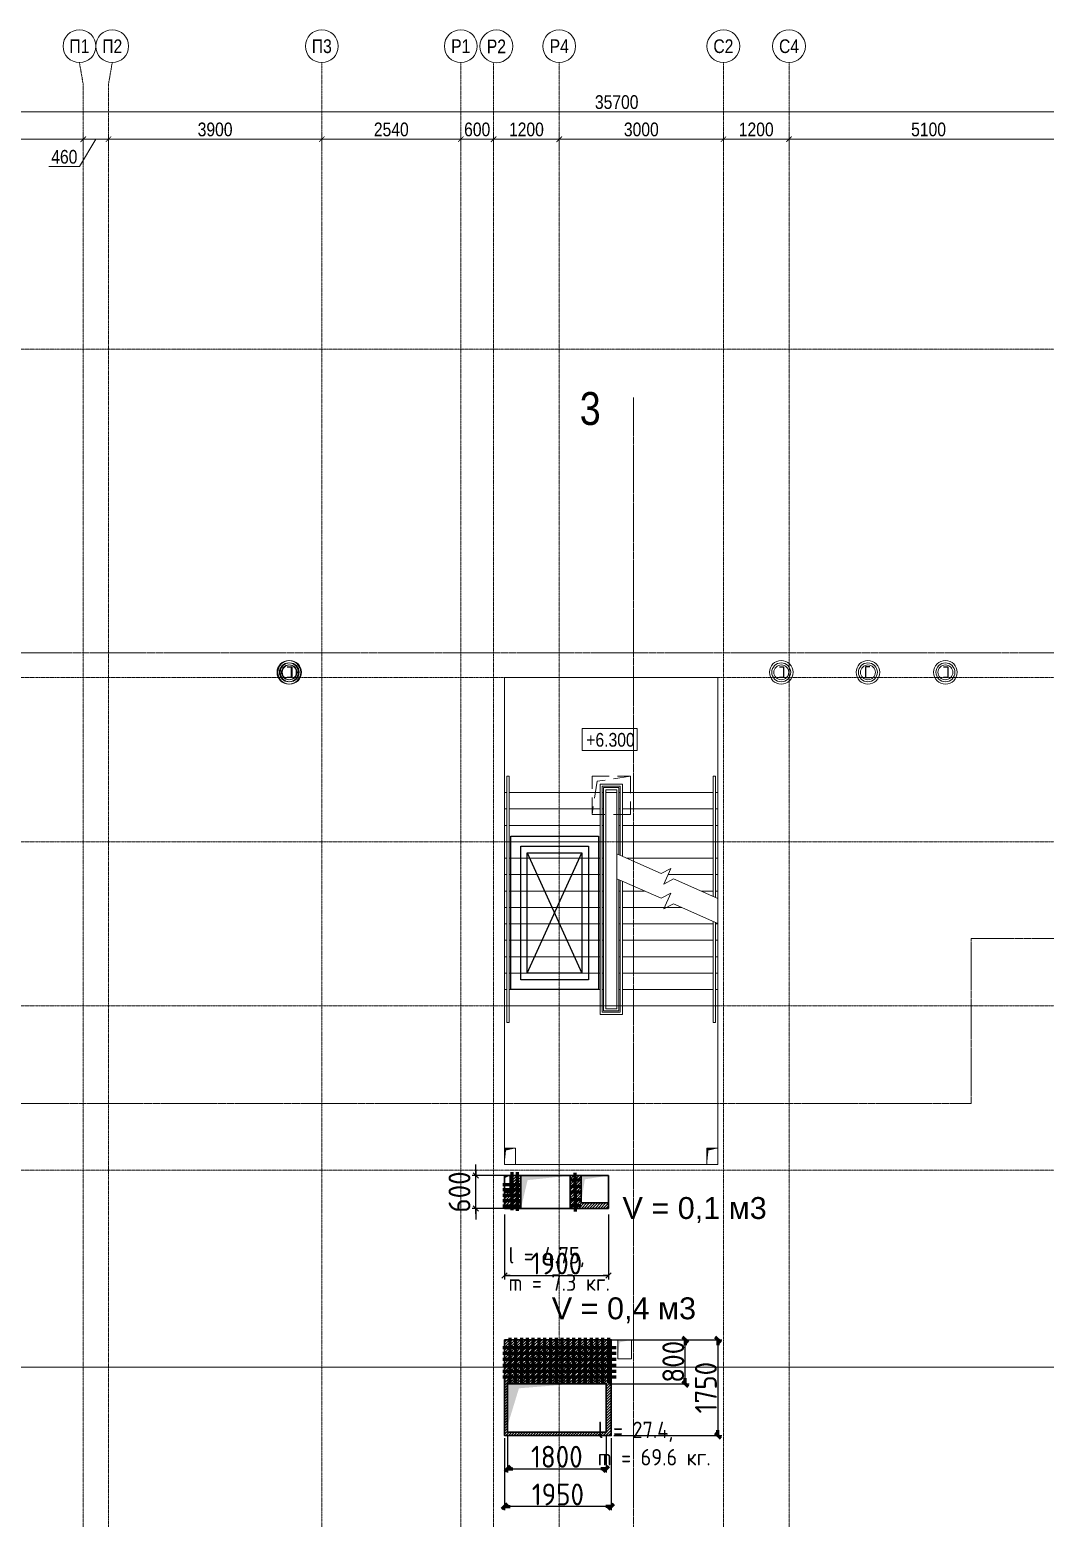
# Model space of a CAD drawing. Header units: millimetres. Extents: x -65509 to 912790, y 446 to 713294.
# Drawn here: x 153945 to 172505, y 671100 to 698299 of the extents above; entities that cross this region are included whole.
import ezdxf
from ezdxf.enums import TextEntityAlignment as Align

# ---------------------------------------------------------------- set-up
doc = ezdxf.new("R2010")
doc.units = ezdxf.units.MM
for name, pattern in [('CENTER2', [28.575, 19.05, -3.175, 3.175, -3.175]), ('DASHED', [19.05, 12.7, -6.35]), ('HIDDEN', [9.525, 6.35, -3.175])]:
    doc.linetypes.add(name, pattern=pattern)
doc.layers.get('Defpoints').update_dxf_attribs({"color": 250})
for name, color, linetype, lineweight in [('1-основные', 7, 'Continuous', 0), ('10.5) Арматура', 6, 'Continuous', 60), ('10.6) Диафрагмы', 90, 'Continuous', 30), ('АР_Отверстия', 250, 'Continuous', 9), ('АР_Отметка', 250, 'Continuous', 13), ('АР_Разрезы марка', 7, 'Continuous', 13), ('АР_Ф_ЛК', 250, 'Continuous', 5), ('ВК_Шахты', 250, 'Continuous', 9), ('КМ_Фахверки', 250, 'Continuous', 25), ('ОВ_Классы', 250, 'Continuous', 0), ('ОВ_Кондиционирование', 250, 'Continuous', 25), ('ОВ_Шахты', 250, 'Continuous', 5), ('РД_Оси_100', 250, 'Continuous', 0), ('РД_Оси_размер', 250, 'Continuous', 0)]:
    doc.layers.add(name, color=color, linetype=linetype, lineweight=lineweight)
doc.layers.add('АР_Делит', color=250, linetype='Continuous', lineweight=0, plot=False)
doc.layers.add('РД_Кровля', color=250, linetype='Continuous', lineweight=25, plot=False)
doc.styles.add('Arial_Narrow_08', font='ARIALN.TTF', dxfattribs={"width": 0.8})
doc.styles.get("Standard").update_dxf_attribs({"font": 'arial.ttf'})
doc.styles.add('style1', font='ARIALN.TTF')
doc.styles.add('ккк', font='isocpeur.ttf', dxfattribs={"width": 0.85, "oblique": 15})
doc.styles.add('СПДС', font='isocpeur.ttf', dxfattribs={"width": 0.9})
doc.dimstyles.new('Dim100_ареал', dxfattribs={"dimscale": 100, "dimtxt": 2.5, "dimasz": 1, "dimexe": 1, "dimexo": 1, "dimgap": 0.5, "dimtad": 1, "dimzin": 12, "dimdsep": 46, "dimtxsty": 'style1', "dimblk": 'ARCHTICK', "dimcen": 1, "dimdle": 1, "dimclrd": 256, "dimclre": 256, "dimaunit": 1, "dimadec": 0, "dimazin": 3, "dimtfac": 1, "dimtmove": 1, "dimatfit": 3, "dimldrblk": 'OPEN30', "dimfxl": 4, "dimfxlon": 1, "dimtolj": 1, "dimtzin": 0, "dimlwd": 9, "dimlwe": 9, "dimarcsym": 0})
doc.dimstyles.new('Размера А3', dxfattribs={"dimtxt": 400, "dimasz": 100, "dimexe": 70, "dimexo": 50, "dimgap": 20, "dimtad": 1, "dimdec": 0, "dimrnd": 10, "dimzin": 0, "dimdsep": 46, "dimtxsty": 'СПДС', "dimblk": 'ARROWHEAD_6', "dimcen": 1, "dimazin": 0, "dimtfac": 1, "dimtdec": 0, "dimtmove": 2, "dimatfit": 0, "dimfxl": 1, "dimtolj": 1, "dimtzin": 0, "dimarcsym": 0})

# ---------------------------------------------------------------- blocks, each defined once
blk = doc.blocks.new('A-iden')
at = {"linetype": 'Continuous', "lineweight": 5}
blk.add_circle((0, -4), 3, dxfattribs=at)
at = {"color": 0, "linetype": 'Continuous', "lineweight": 20, "style": 'ккк', "width": 0.85}
blk.add_attdef('ID', text='', height=8, dxfattribs=at).set_placement((0.31, -3.85), align=Align.MIDDLE_CENTER)
blk = doc.blocks.new('_ArchTick')
at = {"color": 0, "linetype": 'ByBlock', "const_width": 0.15}
blk.add_lwpolyline([(-0.5, -0.5), (0.5, 0.5)], dxfattribs=at)
blk = doc.blocks.new('*D335')
at = {"layer": 'Defpoints', "color": 0, "transparency": 16777216}
for p in [(73200, 139039), (37500, 137039), (73200, 137039)]:
    blk.add_point(p, dxfattribs=at)
at = {"layer": 'РД_Оси_размер', "color": 0, "lineweight": 5, "transparency": 16777216}
for p, q in [((37400, 139039), (73300, 139039)), ((37500, 138839), (37500, 139139)), ((73200, 138839), (73200, 139139))]:
    blk.add_line(p, q, dxfattribs=at)
at = {"layer": 'РД_Оси_размер', "color": 0, "lineweight": 5, "transparency": 16777216, "xscale": 100, "yscale": 100, "zscale": 100, "rotation": 180}
blk.add_blockref('_ArchTick', (37500, 139039), dxfattribs=at)
at = {"layer": 'РД_Оси_размер', "color": 0, "lineweight": 5, "transparency": 16777216, "xscale": 100, "yscale": 100, "zscale": 100}
blk.add_blockref('_ArchTick', (73200, 139039), dxfattribs=at)
at = {"layer": 'РД_Оси_размер', "color": 0, "transparency": 16777216, "insert": (55350, 139216), "char_height": 250, "attachment_point": 5, "style": 'style1'}
blk.add_mtext('\\A1;35700', dxfattribs=at)
blk = doc.blocks.new('_Open30')
at = {"color": 0, "linetype": 'ByBlock', "lineweight": -2}
for p, q in [((-1, 0.27), (0, 0)), ((0, 0), (-1, -0.27)), ((0, 0), (-1, 0))]:
    blk.add_line(p, q, dxfattribs=at)
blk = doc.blocks.new('*D405')
at = {"layer": 'Defpoints', "color": 0, "transparency": 16777216}
for p in [(45600, 138539), (39600, 137039), (45600, 137039)]:
    blk.add_point(p, dxfattribs=at)
at = {"layer": 'РД_Оси_размер', "color": 0, "lineweight": 5, "transparency": 16777216}
for p, q in [((39500, 138539), (45700, 138539)), ((39600, 138339), (39600, 138639)), ((45600, 138339), (45600, 138639))]:
    blk.add_line(p, q, dxfattribs=at)
at = {"layer": 'РД_Оси_размер', "color": 0, "lineweight": 5, "transparency": 16777216, "xscale": 100, "yscale": 100, "zscale": 100, "rotation": 180}
blk.add_blockref('_ArchTick', (39600, 138539), dxfattribs=at)
at = {"layer": 'РД_Оси_размер', "color": 0, "lineweight": 5, "transparency": 16777216, "xscale": 100, "yscale": 100, "zscale": 100}
blk.add_blockref('_ArchTick', (45600, 138539), dxfattribs=at)
at = {"layer": 'РД_Оси_размер', "color": 0, "transparency": 16777216, "insert": (42600, 138716), "char_height": 250, "attachment_point": 5, "style": 'style1'}
blk.add_mtext('\\A1;6000', dxfattribs=at)
blk = doc.blocks.new('*D406')
at = {"layer": 'Defpoints', "color": 0, "transparency": 16777216}
for p in [(46060, 138539), (45600, 137039), (46060, 137039)]:
    blk.add_point(p, dxfattribs=at)
at = {"layer": 'РД_Оси_размер', "color": 0, "lineweight": 5, "transparency": 16777216}
for p, q in [((45500, 138539), (46160, 138539)), ((45830, 138539), (45534, 138039)), ((45600, 138339), (45600, 138639)), ((46060, 138339), (46060, 138639)), ((45534, 138039), (44974, 138039))]:
    blk.add_line(p, q, dxfattribs=at)
at = {"layer": 'РД_Оси_размер', "color": 0, "lineweight": 5, "transparency": 16777216, "xscale": 100, "yscale": 100, "zscale": 100, "rotation": 180}
blk.add_blockref('_ArchTick', (45600, 138539), dxfattribs=at)
at = {"layer": 'РД_Оси_размер', "color": 0, "lineweight": 5, "transparency": 16777216, "xscale": 100, "yscale": 100, "zscale": 100}
blk.add_blockref('_ArchTick', (46060, 138539), dxfattribs=at)
at = {"layer": 'РД_Оси_размер', "color": 0, "transparency": 16777216, "insert": (45254, 138216), "char_height": 250, "attachment_point": 5, "style": 'style1'}
blk.add_mtext('\\A1;460', dxfattribs=at)
blk = doc.blocks.new('*D407')
at = {"layer": 'Defpoints', "color": 0, "transparency": 16777216}
for p in [(49960, 138539), (46060, 137039), (49960, 137039)]:
    blk.add_point(p, dxfattribs=at)
at = {"layer": 'РД_Оси_размер', "color": 0, "lineweight": 5, "transparency": 16777216}
for p, q in [((45960, 138539), (50060, 138539)), ((46060, 138339), (46060, 138639)), ((49960, 138339), (49960, 138639))]:
    blk.add_line(p, q, dxfattribs=at)
at = {"layer": 'РД_Оси_размер', "color": 0, "lineweight": 5, "transparency": 16777216, "xscale": 100, "yscale": 100, "zscale": 100, "rotation": 180}
blk.add_blockref('_ArchTick', (46060, 138539), dxfattribs=at)
at = {"layer": 'РД_Оси_размер', "color": 0, "lineweight": 5, "transparency": 16777216, "xscale": 100, "yscale": 100, "zscale": 100}
blk.add_blockref('_ArchTick', (49960, 138539), dxfattribs=at)
at = {"layer": 'РД_Оси_размер', "color": 0, "transparency": 16777216, "insert": (48010, 138716), "char_height": 250, "attachment_point": 5, "style": 'style1'}
blk.add_mtext('\\A1;3900', dxfattribs=at)
blk = doc.blocks.new('*D408')
at = {"layer": 'Defpoints', "color": 0, "transparency": 16777216}
for p in [(52500, 138539), (49960, 137039), (52500, 137039)]:
    blk.add_point(p, dxfattribs=at)
at = {"layer": 'РД_Оси_размер', "color": 0, "lineweight": 5, "transparency": 16777216}
for p, q in [((49860, 138539), (52600, 138539)), ((49960, 138339), (49960, 138639)), ((52500, 138339), (52500, 138639))]:
    blk.add_line(p, q, dxfattribs=at)
at = {"layer": 'РД_Оси_размер', "color": 0, "lineweight": 5, "transparency": 16777216, "xscale": 100, "yscale": 100, "zscale": 100, "rotation": 180}
blk.add_blockref('_ArchTick', (49960, 138539), dxfattribs=at)
at = {"layer": 'РД_Оси_размер', "color": 0, "lineweight": 5, "transparency": 16777216, "xscale": 100, "yscale": 100, "zscale": 100}
blk.add_blockref('_ArchTick', (52500, 138539), dxfattribs=at)
at = {"layer": 'РД_Оси_размер', "color": 0, "transparency": 16777216, "insert": (51230, 138716), "char_height": 250, "attachment_point": 5, "style": 'style1'}
blk.add_mtext('\\A1;2540', dxfattribs=at)
blk = doc.blocks.new('*D409')
at = {"layer": 'Defpoints', "color": 0, "transparency": 16777216}
for p in [(53100, 138539), (52500, 137039), (53100, 137039)]:
    blk.add_point(p, dxfattribs=at)
at = {"layer": 'РД_Оси_размер', "color": 0, "lineweight": 5, "transparency": 16777216}
for p, q in [((52400, 138539), (53200, 138539)), ((52500, 138339), (52500, 138639)), ((53100, 138339), (53100, 138639))]:
    blk.add_line(p, q, dxfattribs=at)
at = {"layer": 'РД_Оси_размер', "color": 0, "lineweight": 5, "transparency": 16777216, "xscale": 100, "yscale": 100, "zscale": 100, "rotation": 180}
blk.add_blockref('_ArchTick', (52500, 138539), dxfattribs=at)
at = {"layer": 'РД_Оси_размер', "color": 0, "lineweight": 5, "transparency": 16777216, "xscale": 100, "yscale": 100, "zscale": 100}
blk.add_blockref('_ArchTick', (53100, 138539), dxfattribs=at)
at = {"layer": 'РД_Оси_размер', "color": 0, "transparency": 16777216, "insert": (52800, 138716), "char_height": 250, "attachment_point": 5, "style": 'style1'}
blk.add_mtext('\\A1;600', dxfattribs=at)
blk = doc.blocks.new('*D410')
at = {"layer": 'Defpoints', "color": 0, "transparency": 16777216}
for p in [(54300, 138539), (53100, 137039), (54300, 137039)]:
    blk.add_point(p, dxfattribs=at)
at = {"layer": 'РД_Оси_размер', "color": 0, "lineweight": 5, "transparency": 16777216}
for p, q in [((53000, 138539), (54400, 138539)), ((53100, 138339), (53100, 138639)), ((54300, 138339), (54300, 138639))]:
    blk.add_line(p, q, dxfattribs=at)
at = {"layer": 'РД_Оси_размер', "color": 0, "lineweight": 5, "transparency": 16777216, "xscale": 100, "yscale": 100, "zscale": 100, "rotation": 180}
blk.add_blockref('_ArchTick', (53100, 138539), dxfattribs=at)
at = {"layer": 'РД_Оси_размер', "color": 0, "lineweight": 5, "transparency": 16777216, "xscale": 100, "yscale": 100, "zscale": 100}
blk.add_blockref('_ArchTick', (54300, 138539), dxfattribs=at)
at = {"layer": 'РД_Оси_размер', "color": 0, "transparency": 16777216, "insert": (53700, 138716), "char_height": 250, "attachment_point": 5, "style": 'style1'}
blk.add_mtext('\\A1;1200', dxfattribs=at)
blk = doc.blocks.new('*D383')
at = {"layer": 'Defpoints', "color": 0, "transparency": 16777216}
for p in [(57300, 138539), (54300, 137039), (57300, 137039)]:
    blk.add_point(p, dxfattribs=at)
at = {"layer": 'РД_Оси_размер', "color": 0, "lineweight": 5, "transparency": 16777216}
for p, q in [((54200, 138539), (57400, 138539)), ((54300, 138339), (54300, 138639)), ((57300, 138339), (57300, 138639))]:
    blk.add_line(p, q, dxfattribs=at)
at = {"layer": 'РД_Оси_размер', "color": 0, "lineweight": 5, "transparency": 16777216, "xscale": 100, "yscale": 100, "zscale": 100, "rotation": 180}
blk.add_blockref('_ArchTick', (54300, 138539), dxfattribs=at)
at = {"layer": 'РД_Оси_размер', "color": 0, "lineweight": 5, "transparency": 16777216, "xscale": 100, "yscale": 100, "zscale": 100}
blk.add_blockref('_ArchTick', (57300, 138539), dxfattribs=at)
at = {"layer": 'РД_Оси_размер', "color": 0, "transparency": 16777216, "insert": (55800, 138716), "char_height": 250, "attachment_point": 5, "style": 'style1'}
blk.add_mtext('\\A1;3000', dxfattribs=at)
blk = doc.blocks.new('*D384')
at = {"layer": 'Defpoints', "color": 0, "transparency": 16777216}
for p in [(58500, 138539), (57300, 137039), (58500, 137039)]:
    blk.add_point(p, dxfattribs=at)
at = {"layer": 'РД_Оси_размер', "color": 0, "lineweight": 5, "transparency": 16777216}
for p, q in [((57200, 138539), (58600, 138539)), ((57300, 138339), (57300, 138639)), ((58500, 138339), (58500, 138639))]:
    blk.add_line(p, q, dxfattribs=at)
at = {"layer": 'РД_Оси_размер', "color": 0, "lineweight": 5, "transparency": 16777216, "xscale": 100, "yscale": 100, "zscale": 100, "rotation": 180}
blk.add_blockref('_ArchTick', (57300, 138539), dxfattribs=at)
at = {"layer": 'РД_Оси_размер', "color": 0, "lineweight": 5, "transparency": 16777216, "xscale": 100, "yscale": 100, "zscale": 100}
blk.add_blockref('_ArchTick', (58500, 138539), dxfattribs=at)
at = {"layer": 'РД_Оси_размер', "color": 0, "transparency": 16777216, "insert": (57900, 138716), "char_height": 250, "attachment_point": 5, "style": 'style1'}
blk.add_mtext('\\A1;1200', dxfattribs=at)
blk = doc.blocks.new('*D385')
at = {"layer": 'Defpoints', "color": 0, "transparency": 16777216}
for p in [(63600, 138539), (58500, 137039), (63600, 137039)]:
    blk.add_point(p, dxfattribs=at)
at = {"layer": 'РД_Оси_размер', "color": 0, "lineweight": 5, "transparency": 16777216}
for p, q in [((58400, 138539), (63700, 138539)), ((58500, 138339), (58500, 138639)), ((63600, 138339), (63600, 138639))]:
    blk.add_line(p, q, dxfattribs=at)
at = {"layer": 'РД_Оси_размер', "color": 0, "lineweight": 5, "transparency": 16777216, "xscale": 100, "yscale": 100, "zscale": 100, "rotation": 180}
blk.add_blockref('_ArchTick', (58500, 138539), dxfattribs=at)
at = {"layer": 'РД_Оси_размер', "color": 0, "lineweight": 5, "transparency": 16777216, "xscale": 100, "yscale": 100, "zscale": 100}
blk.add_blockref('_ArchTick', (63600, 138539), dxfattribs=at)
at = {"layer": 'РД_Оси_размер', "color": 0, "transparency": 16777216, "insert": (61050, 138716), "char_height": 250, "attachment_point": 5, "style": 'style1'}
blk.add_mtext('\\A1;5100', dxfattribs=at)
blk = doc.blocks.new('ЛК_3900х8900_2эт')
at = {"color": 5}
for points in [[(6500, 3815), (2300, 3815), (2300, 3855), (6800, 3855), (6800, 3815), (6500, 3815)], [(4129, 45), (2300, 45), (2300, 85), (4146, 85)], [(4601, 85), (6800, 85), (6800, 45), (4583, 45)]]:
    blk.add_lwpolyline(points, dxfattribs=at)
at = {"layer": 'АР_Делит'}
blk.add_lwpolyline([(-300, 3900), (8600, 3900), (8600, 0), (-300, 0)], close=True, dxfattribs=at)
at = {"layer": 'АР_Ф_ЛК', "color": 5}
for p, q in [((2600, 3900), (2600, 3855)), ((2600, 3815), (2600, 2155)), ((2900, 3900), (2900, 3855)), ((2900, 3815), (2900, 2155)), ((3200, 3900), (3200, 3855)), ((3200, 3815), (3200, 2155)), ((3500, 3900), (3500, 3855)), ((3500, 3815), (3500, 2155)), ((3800, 3900), (3800, 3855)), ((3800, 3815), (3800, 2155)), ((4100, 3900), (4100, 3855)), ((4100, 3815), (4100, 2155)), ((4400, 3900), (4400, 3855)), ((4400, 3815), (4400, 2155)), ((4700, 3900), (4700, 3855)), ((4700, 3815), (4700, 2155)), ((5000, 3900), (5000, 3855)), ((5000, 3815), (5000, 2155)), ((5300, 3900), (5300, 3855)), ((5300, 3815), (5300, 2155)), ((5600, 3900), (5600, 3855)), ((5600, 3815), (5600, 2155)), ((5900, 3900), (5900, 3855)), ((5900, 3815), (5900, 2155)), ((6200, 3900), (6200, 3855)), ((6200, 3815), (6200, 2155)), ((6500, 3900), (6500, 3855)), ((6500, 3815), (6500, 2155)), ((2600, 2115), (2600, 2090)), ((2600, 2050), (2600, 1850)), ((2900, 2115), (2900, 2090)), ((3200, 2115), (3200, 2090)), ((3500, 2115), (3500, 2090)), ((3800, 2115), (3800, 2090)), ((4100, 2115), (4100, 2090)), ((4400, 2115), (4400, 2090)), ((4700, 2115), (4700, 2090)), ((5000, 2115), (5000, 2090)), ((5300, 2115), (5300, 2090)), ((5600, 2115), (5600, 2090)), ((5900, 2115), (5900, 2090)), ((6200, 2115), (6200, 2090)), ((6500, 2115), (6500, 2090)), ((6500, 2050), (6500, 1850)), ((2600, 1810), (2600, 1785)), ((2600, 1745), (2600, 85)), ((2900, 1810), (2900, 1785)), ((2900, 1745), (2900, 85)), ((3200, 1810), (3200, 1785)), ((3200, 1745), (3200, 85)), ((3500, 1810), (3500, 1785)), ((3500, 1745), (3500, 85)), ((3800, 1810), (3800, 1785)), ((3800, 1745), (3800, 85)), ((4100, 1810), (4100, 1785)), ((4100, 1745), (4100, 85)), ((4400, 1810), (4400, 1785)), ((4400, 1745), (4400, 661)), ((4700, 1810), (4700, 1785)), ((4700, 1745), (4700, 1341)), ((5300, 1671), (5300, 85)), ((5600, 1810), (5600, 1785)), ((5600, 1745), (5600, 85)), ((5900, 1810), (5900, 1785)), ((5900, 1745), (5900, 85)), ((6200, 1810), (6200, 1785)), ((6200, 1745), (6200, 85)), ((6500, 1810), (6500, 1785)), ((6500, 1745), (6500, 85)), ((5000, 912), (5000, 85)), ((4700, 309), (4700, 85)), ((2600, 45), (2600, 0)), ((2900, 45), (2900, 0)), ((3200, 45), (3200, 0)), ((3500, 45), (3500, 0)), ((3800, 45), (3800, 0)), ((4100, 45), (4100, 0)), ((4700, 45), (4700, 0)), ((5000, 45), (5000, 0)), ((5300, 45), (5300, 0)), ((5600, 45), (5600, 0)), ((5900, 45), (5900, 0)), ((6200, 45), (6200, 0)), ((6500, 45), (6500, 0))]:
    blk.add_line(p, q, dxfattribs=at)
at = {"layer": 'АР_Ф_ЛК'}
for points in [[(6500, 2985, 0, 150, 0), (6034, 2985, 0, 0, 0), (2600, 2985, 0, 0, 0)], [(2600, 915, 0, 150, 0), (3066, 915, 0, 0, 0), (4400, 915, 0, 0, 0)], [(5122, 915, 0, 150, 0), (5588, 915, 0, 0, 0), (6500, 915, 0, 0, 0)]]:
    blk.add_lwpolyline(points, format="xyseb", dxfattribs=at)
at = {"layer": 'АР_Ф_ЛК', "color": 5}
for points in [[(4878, 1745), (2445, 1745), (2445, 2155), (6655, 2155), (6655, 1745), (5333, 1745)], [(4896, 1785), (2485, 1785), (2485, 2115), (6615, 2115), (6615, 1785), (5350, 1785)], [(4907, 1810), (2510, 1810), (2510, 2090), (6590, 2090), (6590, 1810), (5361, 1810)]]:
    blk.add_lwpolyline(points, dxfattribs=at)
for points in [[(2550, 2050), (6550, 2050), (6550, 1850), (2550, 1850)], [(2600, 2050), (6500, 2050), (6500, 1850), (2600, 1850)]]:
    blk.add_lwpolyline(points, close=True, dxfattribs=at)
at = {"layer": 'АР_Ф_ЛК', "lineweight": 0}
for points in [[(4924, 1850), (4567, 1039), (4659, 862), (4373, 988), (4466, 811), (4109, 0)], [(5379, 1850), (5022, 1039), (5114, 862), (4828, 988), (4921, 811), (4564, 0)]]:
    blk.add_lwpolyline(points, dxfattribs=at)
blk = doc.blocks.new('Отметка_план')
at = {"color": 7}
blk.add_lwpolyline([(0, 0), (10, 0), (10, 4), (0, 4)], close=True, dxfattribs=at)
at = {"style": 'Arial_Narrow_08', "width": 0.8}
blk.add_attdef('OTMG', text='', height=2.5, dxfattribs=at).set_placement((9.06, 0.7), align=Align.RIGHT)
blk = doc.blocks.new('otv')
at = {"linetype": 'Continuous'}
blk.add_lwpolyline([(0, -1), (0, 0), (1, 0), (1, -1)], close=True, dxfattribs=at)
blk.add_solid([(0, -1), (0, 0), (0.135, -0.137), (1, 0)], dxfattribs=at)
blk = doc.blocks.new('Люк_ЛК_кровля')
for points in [[(-300, 1300), (2500, 1300), (2500, -300), (-300, -300)], [(-120, 1120), (2320, 1120), (2320, -120), (-120, -120)], [(0, 1000), (2200, 1000), (2200, 0), (0, 0)]]:
    blk.add_lwpolyline(points, close=True)
for points in [[(0, 1000), (2200, 0)], [(2200, 1000), (0, 0)]]:
    blk.add_lwpolyline(points)
blk = doc.blocks.new('otv пунктир')
at = {"linetype": 'HIDDEN', "ltscale": 0.07}
blk.add_lwpolyline([(0, 0), (0, 1), (1, 1), (1, 0)], close=True, dxfattribs=at)
blk.add_lwpolyline([(0, 1), (0.135, 0.137), (1, 0)], dxfattribs=at)
blk = doc.blocks.new('Ф_пеноблок 200')
at = {"layer": 'АР_Делит', "color": 1}
for radius in [216, 173, 136]:
    blk.add_circle((103, -42), radius, dxfattribs=at)
at = {"layer": 'КМ_Фахверки'}
blk.add_lwpolyline([(0, -75), (0, 0), (200, 0), (200, -75)], dxfattribs=at)
blk = doc.blocks.new('ARROWHEAD_6')
at = {"color": 0, "linetype": 'Continuous'}
for p, q in [((0, 0), (-1, 0)), ((-0.5, -0.5), (0.5, 0.5))]:
    blk.add_line(p, q, dxfattribs=at)
blk = doc.blocks.new('*D987')
at = {"layer": '10.6) Диафрагмы', "color": 0, "lineweight": -2, "transparency": 16777216}
for p, q in [((162676, 672624), (162676, 671933)), ((164481, 672624), (164481, 671933)), ((162776, 672003), (164381, 672003))]:
    blk.add_line(p, q, dxfattribs=at)
at = {"layer": 'Defpoints', "color": 0, "lineweight": 25, "transparency": 16777216}
for p in [(162676, 672674), (164481, 672674), (164481, 672003)]:
    blk.add_point(p, dxfattribs=at)
at = {"layer": '10.6) Диафрагмы', "color": 0, "lineweight": -2, "transparency": 16777216, "xscale": 100, "yscale": 100, "zscale": 100, "rotation": 180}
blk.add_blockref('ARROWHEAD_6', (162676, 672003), dxfattribs=at)
at = {"layer": '10.6) Диафрагмы', "color": 0, "lineweight": -2, "transparency": 16777216, "xscale": 100, "yscale": 100, "zscale": 100}
blk.add_blockref('ARROWHEAD_6', (164481, 672003), dxfattribs=at)
at = {"layer": '10.6) Диафрагмы', "color": 0, "lineweight": 25, "transparency": 16777216, "insert": (163578, 672223), "char_height": 400, "attachment_point": 5, "style": 'СПДС'}
blk.add_mtext('\\A1;1800', dxfattribs=at)
blk = doc.blocks.new('*D988')
at = {"layer": '10.6) Диафрагмы', "color": 0, "lineweight": -2, "transparency": 16777216}
for p, q in [((162623, 672561), (162623, 671244)), ((164573, 672561), (164573, 671244)), ((164473, 671314), (162723, 671314))]:
    blk.add_line(p, q, dxfattribs=at)
at = {"layer": 'Defpoints', "color": 0, "lineweight": 25, "transparency": 16777216}
for p in [(162623, 672611), (164573, 672611), (162623, 671314)]:
    blk.add_point(p, dxfattribs=at)
at = {"layer": '10.6) Диафрагмы', "color": 0, "lineweight": -2, "transparency": 16777216, "xscale": 100, "yscale": 100, "zscale": 100, "rotation": 180}
blk.add_blockref('ARROWHEAD_6', (162623, 671314), dxfattribs=at)
at = {"layer": '10.6) Диафрагмы', "color": 0, "lineweight": -2, "transparency": 16777216, "xscale": 100, "yscale": 100, "zscale": 100}
blk.add_blockref('ARROWHEAD_6', (164573, 671314), dxfattribs=at)
at = {"layer": '10.6) Диафрагмы', "color": 0, "lineweight": 25, "transparency": 16777216, "insert": (163598, 671534), "char_height": 400, "attachment_point": 5, "style": 'СПДС'}
blk.add_mtext('\\A1;1950', dxfattribs=at)
blk = doc.blocks.new('*D989')
at = {"layer": '10.6) Диафрагмы', "color": 0, "lineweight": -2, "transparency": 16777216}
for p, q in [((164505, 674361), (165997, 674361)), ((165927, 673657), (165927, 674261)), ((164531, 673557), (165997, 673557))]:
    blk.add_line(p, q, dxfattribs=at)
at = {"layer": 'Defpoints', "color": 0, "lineweight": 25, "transparency": 16777216}
for p in [(164455, 674361), (165927, 674361), (164481, 673557)]:
    blk.add_point(p, dxfattribs=at)
at = {"layer": '10.6) Диафрагмы', "color": 0, "lineweight": -2, "transparency": 16777216, "xscale": 100, "yscale": 100, "zscale": 100}
for p, rotation in [((165927, 674361), 90), ((165927, 673557), 270)]:
    blk.add_blockref('ARROWHEAD_6', p, dxfattribs=dict(at, rotation=rotation))
at = {"layer": '10.6) Диафрагмы', "color": 0, "lineweight": 25, "transparency": 16777216, "insert": (165707, 673959), "char_height": 400, "attachment_point": 5, "rotation": 90, "style": 'СПДС'}
blk.add_mtext('\\A1;800', dxfattribs=at)
blk = doc.blocks.new('*D990')
at = {"layer": '10.6) Диафрагмы', "color": 0, "lineweight": -2, "transparency": 16777216}
for p, q in [((164571, 674361), (166593, 674361)), ((166523, 674261), (166523, 672711)), ((164623, 672611), (166593, 672611))]:
    blk.add_line(p, q, dxfattribs=at)
at = {"layer": 'Defpoints', "color": 0, "lineweight": 25, "transparency": 16777216}
for p in [(164521, 674361), (164573, 672611), (166523, 672611)]:
    blk.add_point(p, dxfattribs=at)
at = {"layer": '10.6) Диафрагмы', "color": 0, "lineweight": -2, "transparency": 16777216, "xscale": 100, "yscale": 100, "zscale": 100}
for p, rotation in [((166523, 674361), 90), ((166523, 672611), 270)]:
    blk.add_blockref('ARROWHEAD_6', p, dxfattribs=dict(at, rotation=rotation))
at = {"layer": '10.6) Диафрагмы', "color": 0, "lineweight": 25, "transparency": 16777216, "insert": (166303, 673486), "char_height": 400, "attachment_point": 5, "rotation": 90, "style": 'СПДС'}
blk.add_mtext('\\A1;1750', dxfattribs=at)
blk = doc.blocks.new('*D1060')
at = {"layer": '10.5) Арматура', "color": 0, "lineweight": -2, "transparency": 16777216}
for p, q in [((162676, 672624), (162676, 671933)), ((164481, 672624), (164481, 671933)), ((162776, 672003), (164381, 672003))]:
    blk.add_line(p, q, dxfattribs=at)
at = {"layer": 'Defpoints', "color": 0, "lineweight": 25, "transparency": 16777216}
for p in [(162676, 672674), (164481, 672674), (164481, 672003)]:
    blk.add_point(p, dxfattribs=at)
at = {"layer": '10.5) Арматура', "color": 0, "lineweight": -2, "transparency": 16777216, "xscale": 100, "yscale": 100, "zscale": 100, "rotation": 180}
blk.add_blockref('ARROWHEAD_6', (162676, 672003), dxfattribs=at)
at = {"layer": '10.5) Арматура', "color": 0, "lineweight": -2, "transparency": 16777216, "xscale": 100, "yscale": 100, "zscale": 100}
blk.add_blockref('ARROWHEAD_6', (164481, 672003), dxfattribs=at)
at = {"layer": '10.5) Арматура', "color": 0, "lineweight": 25, "transparency": 16777216, "insert": (163578, 672223), "char_height": 400, "attachment_point": 5, "style": 'СПДС'}
blk.add_mtext('\\A1;1800', dxfattribs=at)
blk = doc.blocks.new('*D1061')
at = {"layer": '10.5) Арматура', "color": 0, "lineweight": -2, "transparency": 16777216}
for p, q in [((162623, 672561), (162623, 671244)), ((164573, 672561), (164573, 671244)), ((164473, 671314), (162723, 671314))]:
    blk.add_line(p, q, dxfattribs=at)
at = {"layer": 'Defpoints', "color": 0, "lineweight": 25, "transparency": 16777216}
for p in [(162623, 672611), (164573, 672611), (162623, 671314)]:
    blk.add_point(p, dxfattribs=at)
at = {"layer": '10.5) Арматура', "color": 0, "lineweight": -2, "transparency": 16777216, "xscale": 100, "yscale": 100, "zscale": 100, "rotation": 180}
blk.add_blockref('ARROWHEAD_6', (162623, 671314), dxfattribs=at)
at = {"layer": '10.5) Арматура', "color": 0, "lineweight": -2, "transparency": 16777216, "xscale": 100, "yscale": 100, "zscale": 100}
blk.add_blockref('ARROWHEAD_6', (164573, 671314), dxfattribs=at)
at = {"layer": '10.5) Арматура', "color": 0, "lineweight": 25, "transparency": 16777216, "insert": (163598, 671534), "char_height": 400, "attachment_point": 5, "style": 'СПДС'}
blk.add_mtext('\\A1;1950', dxfattribs=at)
blk = doc.blocks.new('*D1062')
at = {"layer": '10.5) Арматура', "color": 0, "lineweight": -2, "transparency": 16777216}
for p, q in [((164505, 674361), (165997, 674361)), ((165927, 673657), (165927, 674261)), ((164531, 673557), (165997, 673557))]:
    blk.add_line(p, q, dxfattribs=at)
at = {"layer": 'Defpoints', "color": 0, "lineweight": 25, "transparency": 16777216}
for p in [(164455, 674361), (165927, 674361), (164481, 673557)]:
    blk.add_point(p, dxfattribs=at)
at = {"layer": '10.5) Арматура', "color": 0, "lineweight": -2, "transparency": 16777216, "xscale": 100, "yscale": 100, "zscale": 100}
for p, rotation in [((165927, 674361), 90), ((165927, 673557), 270)]:
    blk.add_blockref('ARROWHEAD_6', p, dxfattribs=dict(at, rotation=rotation))
at = {"layer": '10.5) Арматура', "color": 0, "lineweight": 25, "transparency": 16777216, "insert": (165707, 673959), "char_height": 400, "attachment_point": 5, "rotation": 90, "style": 'СПДС'}
blk.add_mtext('\\A1;800', dxfattribs=at)
blk = doc.blocks.new('*D1063')
at = {"layer": '10.5) Арматура', "color": 0, "lineweight": -2, "transparency": 16777216}
for p, q in [((164571, 674361), (166593, 674361)), ((166523, 674261), (166523, 672711)), ((164623, 672611), (166593, 672611))]:
    blk.add_line(p, q, dxfattribs=at)
at = {"layer": 'Defpoints', "color": 0, "lineweight": 25, "transparency": 16777216}
for p in [(164521, 674361), (164573, 672611), (166523, 672611)]:
    blk.add_point(p, dxfattribs=at)
at = {"layer": '10.5) Арматура', "color": 0, "lineweight": -2, "transparency": 16777216, "xscale": 100, "yscale": 100, "zscale": 100}
for p, rotation in [((166523, 674361), 90), ((166523, 672611), 270)]:
    blk.add_blockref('ARROWHEAD_6', p, dxfattribs=dict(at, rotation=rotation))
at = {"layer": '10.5) Арматура', "color": 0, "lineweight": 25, "transparency": 16777216, "insert": (166303, 673486), "char_height": 400, "attachment_point": 5, "rotation": 90, "style": 'СПДС'}
blk.add_mtext('\\A1;1750', dxfattribs=at)
blk = doc.blocks.new('*D1092')
at = {"layer": '10.6) Диафрагмы', "color": 0, "lineweight": -2, "transparency": 16777216}
for p, q in [((162623, 676652), (162623, 675464)), ((164523, 676652), (164523, 675464)), ((162723, 675534), (164423, 675534))]:
    blk.add_line(p, q, dxfattribs=at)
at = {"layer": 'Defpoints', "color": 0, "lineweight": 25, "transparency": 16777216}
for p in [(162623, 676702), (164523, 676702), (164523, 675534)]:
    blk.add_point(p, dxfattribs=at)
at = {"layer": '10.6) Диафрагмы', "color": 0, "lineweight": -2, "transparency": 16777216, "xscale": 100, "yscale": 100, "zscale": 100, "rotation": 180}
blk.add_blockref('ARROWHEAD_6', (162623, 675534), dxfattribs=at)
at = {"layer": '10.6) Диафрагмы', "color": 0, "lineweight": -2, "transparency": 16777216, "xscale": 100, "yscale": 100, "zscale": 100}
blk.add_blockref('ARROWHEAD_6', (164523, 675534), dxfattribs=at)
at = {"layer": '10.6) Диафрагмы', "color": 0, "lineweight": 25, "transparency": 16777216, "insert": (163573, 675754), "char_height": 400, "attachment_point": 5, "style": 'СПДС'}
blk.add_mtext('\\A1;1900', dxfattribs=at)
blk = doc.blocks.new('*D1093')
at = {"layer": '10.6) Диафрагмы', "color": 0, "lineweight": -2, "transparency": 16777216}
for p, q in [((162099, 677461), (162099, 677561)), ((164473, 677361), (162029, 677361)), ((162099, 676760), (162099, 677361)), ((164473, 676760), (162029, 676760)), ((162099, 676660), (162099, 676560))]:
    blk.add_line(p, q, dxfattribs=at)
at = {"layer": 'Defpoints', "color": 0, "lineweight": 25, "transparency": 16777216}
for p in [(162099, 677361), (164523, 677361), (164523, 676760)]:
    blk.add_point(p, dxfattribs=at)
at = {"layer": '10.6) Диафрагмы', "color": 0, "lineweight": -2, "transparency": 16777216, "xscale": 100, "yscale": 100, "zscale": 100}
for p, rotation in [((162099, 677361), 270), ((162099, 676760), 90)]:
    blk.add_blockref('ARROWHEAD_6', p, dxfattribs=dict(at, rotation=rotation))
at = {"layer": '10.6) Диафрагмы', "color": 0, "lineweight": 25, "transparency": 16777216, "insert": (161799, 677061), "char_height": 400, "attachment_point": 5, "rotation": 90, "style": 'СПДС'}
blk.add_mtext('\\A1;600', dxfattribs=at)
blk = doc.blocks.new('СОШ_2200_АР_ОСИ_М100_28.05.24')
at = {"layer": 'АР_Делит', "color": 5, "linetype": 'DASHED'}
blk.add_lwpolyline([(-355, 13145), (-355, 100855), (37145, 100855), (37145, 129155), (72745, 129155), (72745, 135155), (114955, 135155), (114955, -355)], dxfattribs=at)
at = {"layer": 'РД_Оси_100', "linetype": 'CENTER2'}
for p, q in [((49960, -6155), (49960, 139938.679)), ((-5954.958, 134700), (119910, 134700)), ((-5954.958, 128700), (119910, 128700)), ((-5954.958, 125700), (119910, 125700)), ((-5954.958, 122700), (119910, 122700)), ((-5954.958, 119700), (119910, 119700)), ((-5954.958, 116100), (119910, 116100)), ((35037.55, 116100), (119910, 116100))]:
    blk.add_line(p, q, dxfattribs=at)
for points in [[(45530, 139938.679), (45600, 139538.679), (45600, -6163.457)], [(46060, -6163.105), (46060, 139538.679), (46130, 139938.679)], [(52500, 139938.679), (52500, -5755), (52358.276, -6155)], [(53100, 139938.679), (53100, -5755), (52949.266, -6155)], [(54300, 139938.679), (54300, -6155)], [(57300, 139938.679), (57300, -6155)], [(58500, 139938.679), (58500, -6155)]]:
    blk.add_lwpolyline(points, dxfattribs=at)
at = {"layer": 'РД_Оси_100', "color": 0}
ref = blk.add_blockref('A-iden', (45530, 140638.679), dxfattribs=dict(at, xscale=100, yscale=100, zscale=100))
ref.add_attrib('ID', 'П1', dxfattribs={"layer": '0', "linetype": 'Continuous', "height": 250, "style": 'style1'}).set_placement((45530, 140238.679), align=Align.MIDDLE)
at = {"layer": 'РД_Оси_100', "color": 1}
ref = blk.add_blockref('A-iden', (46130, 140638.679), dxfattribs=dict(at, xscale=100, yscale=100, zscale=100))
ref.add_attrib('ID', 'П2', dxfattribs={"layer": '0', "linetype": 'Continuous', "height": 250, "style": 'style1'}).set_placement((46130, 140238.679), align=Align.MIDDLE)
ref = blk.add_blockref('A-iden', (49960, 140638.679), dxfattribs=dict(at, xscale=100, yscale=100, zscale=100))
ref.add_attrib('ID', 'П3', dxfattribs={"layer": '0', "linetype": 'Continuous', "height": 250, "style": 'style1'}).set_placement((49960, 140238.679), align=Align.MIDDLE)
at = {"layer": 'РД_Оси_100', "color": 0}
ref = blk.add_blockref('A-iden', (52500, 140638.679), dxfattribs=dict(at, xscale=100, yscale=100, zscale=100))
ref.add_attrib('ID', 'Р1', dxfattribs={"layer": '0', "linetype": 'Continuous', "height": 250, "style": 'style1'}).set_placement((52500, 140238.679), align=Align.MIDDLE)
ref = blk.add_blockref('A-iden', (53151.517, 140636.463), dxfattribs=dict(at, xscale=100, yscale=100, zscale=100))
ref.add_attrib('ID', 'Р2', dxfattribs={"layer": '0', "linetype": 'Continuous', "height": 250, "style": 'style1'}).set_placement((53151.517, 140236.463), align=Align.MIDDLE)
ref = blk.add_blockref('A-iden', (54300, 140638.679), dxfattribs=dict(at, xscale=100, yscale=100, zscale=100))
ref.add_attrib('ID', 'Р4', dxfattribs={"layer": '0', "linetype": 'Continuous', "height": 250, "style": 'style1'}).set_placement((54300, 140238.679), align=Align.MIDDLE)
ref = blk.add_blockref('A-iden', (57300, 140638.679), dxfattribs=dict(at, xscale=100, yscale=100, zscale=100))
ref.add_attrib('ID', 'С2', dxfattribs={"layer": '0', "linetype": 'Continuous', "height": 250, "style": 'style1'}).set_placement((57300, 140238.679), align=Align.MIDDLE)
ref = blk.add_blockref('A-iden', (58500, 140638.679), dxfattribs=dict(at, xscale=100, yscale=100, zscale=100))
ref.add_attrib('ID', 'С4', dxfattribs={"layer": '0', "linetype": 'Continuous', "height": 250, "style": 'style1'}).set_placement((58500, 140238.679), align=Align.MIDDLE)
at = {"layer": 'РД_Оси_размер'}
for base, p1, p2, picture, middle in [((73200, 139038.679), (37500, 137038.679), (73200, 137038.679), '*D335', (55350, 139216.322)), ((45600, 138538.679), (39600, 137038.679), (45600, 137038.679), '*D405', (42600, 138716.322)), ((49960, 138538.679), (46060, 137038.679), (49960, 137038.679), '*D407', (48010, 138716.322)), ((52500, 138538.679), (49960, 137038.679), (52500, 137038.679), '*D408', (51230, 138716.322)), ((53100, 138538.679), (52500, 137038.679), (53100, 137038.679), '*D409', (52800, 138716.322)), ((54300, 138538.679), (53100, 137038.679), (54300, 137038.679), '*D410', (53700, 138716.322)), ((57300, 138538.679), (54300, 137038.679), (57300, 137038.679), '*D383', (55800, 138716.322)), ((58500, 138538.679), (57300, 137038.679), (58500, 137038.679), '*D384', (57900, 138716.322)), ((63600, 138538.679), (58500, 137038.679), (63600, 137038.679), '*D385', (61050, 138716.322))]:
    dim = blk.add_linear_dim(base=base, p1=p1, p2=p2, dimstyle='Dim100_ареал', dxfattribs=at)
    dim.commit()
    dim.dimension.update_dxf_attribs({"geometry": picture, "text_midpoint": middle})
dim = blk.add_linear_dim(base=(46060, 138538.679), p1=(45600, 137038.679), p2=(46060, 137038.679), dimstyle='Dim100_ареал', dxfattribs=at)
dim.commit()
dim.dimension.update_dxf_attribs({"geometry": '*D406', "text_midpoint": (45484.181, 138038.679), "dimtype": 128})

msp = doc.modelspace()

# ---------------------------------------------------------------- hatches: boundary and pattern name
at = {"layer": '10.6) Диафрагмы'}
h = msp.add_hatch(dxfattribs=at)
h.set_pattern_fill('ANSI31', color=256, scale=11)
h.paths.add_polyline_path([(164022.589, 677360.764), (163822.589, 677360.764), (163822.589, 676761.67), (164522.589, 676761.67), (164522.589, 676860.764), (164022.589, 676860.764)])
h.paths.add_polyline_path([(162922.589, 677360.764), (162722.589, 677360.764), (162722.589, 677060.764), (162622.592, 677060.764), (162622.592, 676761.67), (162922.589, 676761.67)])
h = msp.add_hatch(dxfattribs=at)
h.set_pattern_fill('ANSI31', color=256, scale=11)
h.paths.add_polyline_path([(164572.586, 674360.764), (162622.586, 674360.764), (162622.586, 672610.764), (164572.586, 672610.764)])
h.paths.add_polyline_path([(164480.623, 673557.499), (164480.623, 672674.439), (162676.039, 672674.439), (162676.039, 673557.499)], flags=16)

# ---------------------------------------------------------------- linework, layer by layer
at = {"layer": '1-основные'}
msp.add_lwpolyline([(162981.852, 673860.764), (159542.723, 673860.764)], dxfattribs=at)
at = {"layer": '10.5) Арматура'}
for points in [[(162763.107, 676726.265), (162763.107, 677421.339)], [(162854.322, 677423.855), (162854.322, 676716.308)], [(163815.465, 677284.415), (164015.996, 677284.415)], [(163919.473, 676702.344), (163914.024, 677412.653)], [(162588.56, 677199.815), (162915.468, 677199.815)], [(162588.56, 677108.127), (162915.468, 677108.127)], [(162588.56, 677004.915), (162915.468, 677004.915)], [(163815.465, 677168.833), (164015.996, 677168.833)], [(163815.465, 677063.91), (164015.996, 677063.91)], [(162588.56, 676904.352), (162915.468, 676904.352)], [(162588.56, 676807.413), (162915.468, 676807.413)], [(163815.465, 676926.736), (164015.996, 676926.736)], [(163815.465, 676814.149), (164015.996, 676814.149)], [(162717.405, 674398.694), (162717.405, 673565.378)], [(162823.514, 674398.694), (162823.514, 673565.377)], [(162929.623, 674398.694), (162929.623, 673565.377)], [(163035.732, 674398.694), (163035.732, 673565.377)], [(163141.842, 674398.694), (163141.842, 673565.377)], [(163247.951, 674398.694), (163247.951, 673565.377)], [(163354.06, 674398.694), (163354.06, 673565.377)], [(163460.169, 674398.694), (163460.169, 673565.377)], [(163566.278, 674398.693), (163566.278, 673565.377)], [(163672.387, 674398.693), (163672.387, 673565.376)], [(163778.497, 674398.693), (163778.497, 673565.376)], [(163884.606, 674398.693), (163884.606, 673565.376)], [(163990.715, 674398.693), (163990.715, 673565.376)], [(164096.824, 674398.693), (164096.824, 673565.376)], [(164202.933, 674398.694), (164202.933, 673565.377)], [(164309.043, 674398.694), (164309.043, 673565.377)], [(164415.152, 674398.692), (164415.152, 673565.375)], [(164521.261, 674398.692), (164521.261, 673565.375)], [(164663.945, 674107.129), (162593.558, 674107.131)], [(164663.945, 674214.97), (162593.559, 674214.972)], [(164663.945, 673999.288), (162593.558, 673999.291)], [(164663.944, 673891.447), (162593.558, 673891.45)], [(164663.944, 673783.606), (162593.558, 673783.609)], [(164663.945, 673675.766), (162593.558, 673675.768)]]:
    msp.add_lwpolyline(points, dxfattribs=at)
at = {"layer": '10.6) Диафрагмы'}
for points in [[(162722.589, 677060.764), (162622.589, 677060.764), (162622.589, 677360.764), (162722.589, 677360.764)], [(162622.592, 676761.67), (164522.589, 676761.67), (164522.589, 677360.764), (162622.592, 677360.764)], [(162922.589, 676761.443), (163822.589, 676761.443), (163822.589, 677360.764), (162922.589, 677360.764)], [(164022.589, 676860.764), (164522.589, 676860.764), (164522.589, 677360.764), (164022.589, 677360.764)], [(162622.586, 674360.764), (164572.586, 674360.764), (164572.586, 672610.764), (162622.586, 672610.764)], [(162676.039, 673557.499), (164480.623, 673557.499), (164480.623, 672674.439), (162676.039, 672674.439)]]:
    msp.add_lwpolyline(points, close=True, dxfattribs=at)
at = {"layer": 'АР_Разрезы марка', "linetype": 'DASHED', "lineweight": 0}
for points in [[(170992.909, 556167.564), (170992.909, 624219.263), (172387.702, 624219.263), (172387.702, 661361.751), (164980.057, 661361.751), (164980.057, 691578.567)], [(227667.41, 681692.589), (171152.332, 681692.589), (171152.332, 678680.569), (142484.251, 678680.569)]]:
    msp.add_lwpolyline(points, dxfattribs=at)
at = {"layer": 'АР_Разрезы марка'}
msp.add_lwpolyline([(164980.057, 690820.456, 0, 200, 0), (164535.789, 690820.456, 0, 0, 0), (163706.227, 690820.456, 0, 0, 0)], format="xyseb", dxfattribs=at)

# ---------------------------------------------------------------- block references
at = {"layer": 'АР_Отверстия', "color": 1, "xscale": 250, "yscale": 350}
msp.add_blockref('otv', (164692.971, 674360.764), dxfattribs=at)
at = {"layer": 'АР_Отметка'}
ref = msp.add_blockref('Отметка_план', (164043.77, 685129.383), dxfattribs=dict(at, xscale=100, yscale=100, zscale=100))
ref.add_attrib('OTMG', '+6.300', dxfattribs={"layer": '0', "color": 0, "height": 250, "style": 'style1'}).set_placement((165001.188, 685449.2), align=Align.TOP_RIGHT)
at = {"layer": 'АР_Ф_ЛК', "color": 5, "rotation": 90}
msp.add_blockref('ЛК_3900х8900_2эт', (166522.589, 677860.764), dxfattribs=at)
at = {"layer": 'ВК_Шахты', "color": 1, "xscale": 200, "yscale": 300}
for p in [(162622.251, 677860.773), (166322.589, 677860.764)]:
    msp.add_blockref('otv', p, dxfattribs=at)
at = {"layer": 'КМ_Фахверки', "rotation": 270}
for p in [(158722.584, 686660.765), (158737.589, 686660.764), (167722.589, 686660.764), (170722.589, 686660.764)]:
    msp.add_blockref('Ф_пеноблок 200', p, dxfattribs=at)
at = {"layer": 'КМ_Фахверки', "xscale": -1, "rotation": 90}
msp.add_blockref('Ф_пеноблок 200', (169222.589, 686660.764), dxfattribs=at)
at = {"layer": 'ОВ_Классы', "xscale": 700, "yscale": 700, "rotation": 270}
msp.add_blockref('otv пунктир', (164222.589, 684660.764), dxfattribs=at)
at = {"layer": 'ОВ_Кондиционирование', "xscale": 100, "yscale": 300}
msp.add_blockref('otv', (162622.589, 677360.764), dxfattribs=at)
at = {"layer": 'ОВ_Шахты', "color": 1}
for p, xscale, yscale in [((162922.589, 677360.764), 900, 600), ((164022.589, 677360.764), 500, 500), ((162622.586, 673610.764), 1950, 1000)]:
    msp.add_blockref('otv', p, dxfattribs=dict(at, xscale=xscale, yscale=yscale))
at = {"layer": 'РД_Кровля', "rotation": 89.99995577451405}
msp.add_blockref('Люк_ЛК_кровля', (164037.585, 681060.763), dxfattribs=at)
at = {"layer": 'РД_Оси_100'}
msp.add_blockref('СОШ_2200_АР_ОСИ_М100_28.05.24', (109322.589, 557760.764), dxfattribs=at)

# ---------------------------------------------------------------- texts
at = {"layer": '10.5) Арматура', "lineweight": 25, "char_height": 300, "attachment_point": 5, "style": 'СПДС'}
for s, insert in [('\\A1;\\pxql;l = 4.75, \\Pm = 7.3 кг.', (163622.589, 675655.524)), ('\\A1;\\pxql;l = 27.4, \\Pm = 69.6 кг.', (165359.032, 672464.324))]:
    msp.add_mtext(s, dxfattribs=dict(at, insert=insert))
at = {"layer": '10.6) Диафрагмы', "color": 18, "lineweight": 25, "true_color": 0x000000, "char_height": 400, "width": 2641.4734, "attachment_point": 1}
for s, insert in [('V = 0,1 м3', (164778.899, 676968.226)), ('V = 0,4 м3', (163486.275, 675135.369))]:
    msp.add_mtext(s, dxfattribs=dict(at, insert=insert))
at = {"layer": 'АР_Разрезы марка', "color": 7, "insert": (164189.134, 691374.171), "char_height": 600, "width": 1999.94, "attachment_point": 5, "style": 'style1'}
msp.add_mtext('3', dxfattribs=at)

# ---------------------------------------------------------------- dimensions: what is measured, and where the dimension line sits
at = {"layer": '10.5) Арматура', "color": 18, "lineweight": 25, "true_color": 0x000000}
for base, p1, p2, picture, middle in [((165926.626, 674360.764), (164480.623, 673557.499), (164455.371, 674360.764), '*D1062', (165706.626, 673959.132)), ((166522.586, 672610.764), (164521.261, 674360.764), (164572.971, 672610.764), '*D1063', (166302.586, 673485.764))]:
    dim = msp.add_linear_dim(base=base, p1=p1, p2=p2, angle=90, dimstyle='Размера А3', dxfattribs=at)
    dim.commit()
    dim.dimension.update_dxf_attribs({"geometry": picture, "text_midpoint": middle})
for base, p1, p2, picture, middle in [((164480.623, 672002.993), (162676.039, 672674.439), (164480.623, 672674.439), '*D1060', (163578.331, 672222.993)), ((162622.586, 671314.425), (164572.971, 672610.764), (162622.586, 672610.764), '*D1061', (163597.779, 671534.425))]:
    dim = msp.add_linear_dim(base=base, p1=p1, p2=p2, dimstyle='Размера А3', dxfattribs=at)
    dim.commit()
    dim.dimension.update_dxf_attribs({"geometry": picture, "text_midpoint": middle})
at = {"layer": '10.6) Диафрагмы', "color": 18, "lineweight": 25, "true_color": 0x000000}
for base, p1, p2, picture, middle in [((162098.882, 677360.764), (164522.589, 676760.236), (164522.589, 677360.764), '*D1093', (161798.882, 677060.5)), ((165926.626, 674360.764), (164480.623, 673557.499), (164455.371, 674360.764), '*D989', (165706.626, 673959.132)), ((166522.586, 672610.764), (164521.261, 674360.764), (164572.971, 672610.764), '*D990', (166302.586, 673485.764))]:
    dim = msp.add_linear_dim(base=base, p1=p1, p2=p2, angle=90, dimstyle='Размера А3', dxfattribs=at)
    dim.commit()
    dim.dimension.update_dxf_attribs({"geometry": picture, "text_midpoint": middle})
for base, p1, p2, picture, middle in [((164522.589, 675534.211), (162622.546, 676701.67), (164522.589, 676701.67), '*D1092', (163572.568, 675754.211)), ((164480.623, 672002.993), (162676.039, 672674.439), (164480.623, 672674.439), '*D987', (163578.331, 672222.993)), ((162622.586, 671314.425), (164572.971, 672610.764), (162622.586, 672610.764), '*D988', (163597.779, 671534.425))]:
    dim = msp.add_linear_dim(base=base, p1=p1, p2=p2, dimstyle='Размера А3', dxfattribs=at)
    dim.commit()
    dim.dimension.update_dxf_attribs({"geometry": picture, "text_midpoint": middle})

doc.saveas('drawing.dxf')
